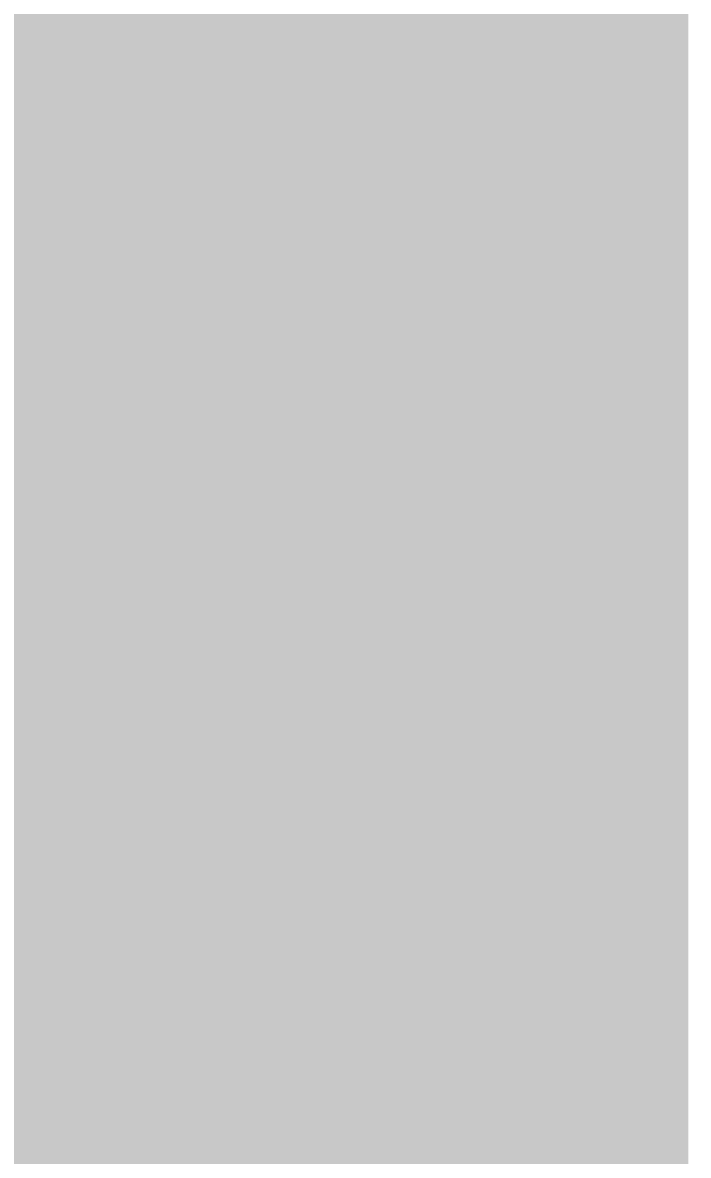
# Model space of a CAD drawing. Extents: x 0 to 756, y -25 to 420.
# Drawn here: x 335.964 to 337.833, y 219.118 to 222.295 of the extents above; entities that cross this region are included whole.
import ezdxf

# ---------------------------------------------------------------- set-up
doc = ezdxf.new("R2010")
doc.units = 0
doc.layers.get('0').update_dxf_attribs({"lineweight": 25})
doc.layers.add('S_Schmutzwasser', color=7, linetype='Continuous', lineweight=35, true_color=0x808040)
doc.layers.add('WAND_HOLZ_NICHT_TRAGEND', color=7, linetype='Continuous', lineweight=13)
doc.styles.get("Standard").update_dxf_attribs({"font": 'arial.ttf'})

# ---------------------------------------------------------------- blocks, each defined once
blk = doc.blocks.new('Referenz-A0T78OQ1OY')
at = {"layer": 'WAND_HOLZ_NICHT_TRAGEND', "color": 0, "lineweight": 18}
for points in [[(333.8329, 208.6309), (337.8329, 208.6309), (333.8329, 228.6649)], [(337.8329, 208.6309), (337.8329, 228.6649), (333.8329, 228.6649)]]:
    blk.add_solid(points, dxfattribs=at)
blk = doc.blocks.new('Abwasser Schnellansicht-A0T78P2HOY', base_point=(310.558, 205.9826))
at = {"color": 253, "linetype": 'ByBlock', "lineweight": -2, "ltscale": 0.25, "true_color": 0xa0a0a0, "insert": (335.6652, 220.487), "char_height": 1.5, "attachment_point": 1, "rotation": 90}
blk.add_mtext('{\\W0.8;\\fArial;-90}', dxfattribs=at)

msp = doc.modelspace()

# ---------------------------------------------------------------- block references
at = {"color": 8, "lineweight": 25, "ltscale": 0.25, "true_color": 0x808080}
msp.add_blockref('Referenz-A0T78OQ1OY', (0, 0), dxfattribs=at)
at = {"layer": 'S_Schmutzwasser', "lineweight": 25, "ltscale": 0.25}
msp.add_blockref('Abwasser Schnellansicht-A0T78P2HOY', (310.558, 205.9826), dxfattribs=at)

doc.saveas('drawing.dxf')
